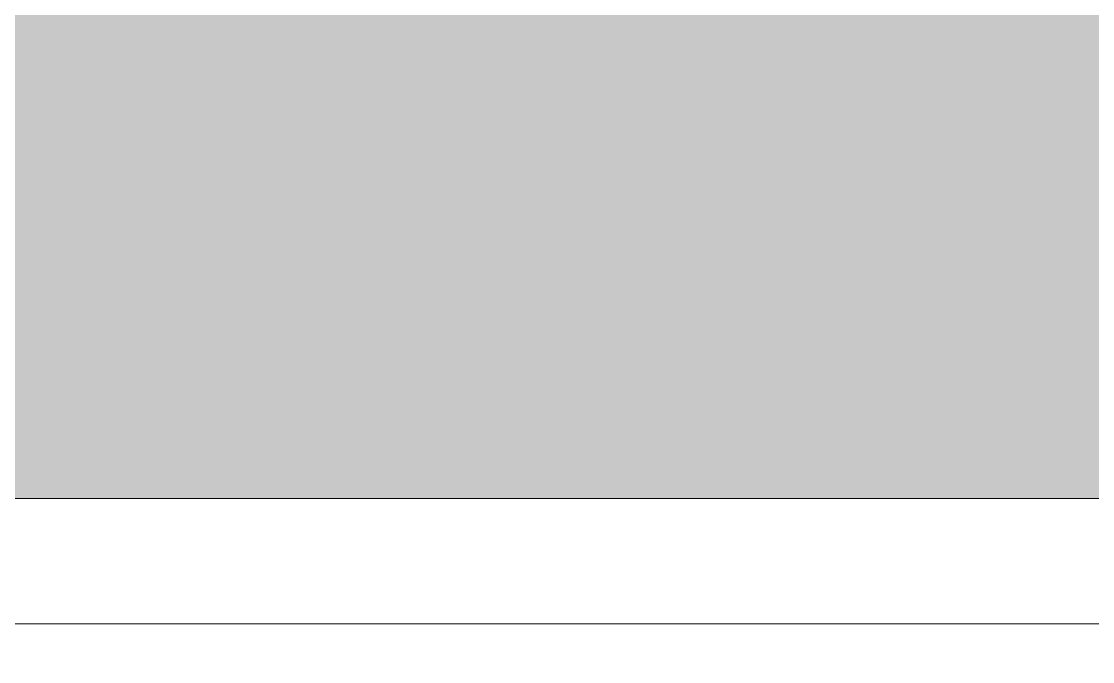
# Model space of a CAD drawing. Header units: inches. Extents: x -4169 to -1846, y 9706 to 12377.
# Drawn here: x -3801.197 to -3798.844, y 10547.332 to 10548.737 of the extents above; entities that cross this region are included whole.
import ezdxf

# ---------------------------------------------------------------- set-up
doc = ezdxf.new("R2010")
doc.units = ezdxf.units.IN
doc.header["$MEASUREMENT"] = 0
for name, color, linetype, lineweight in [('0-1', 7, 'Continuous', 5), ('0-2', 50, 'Continuous', 18), ('A-WALL', 113, 'Continuous', 18), ('A-WALL-PATT-4', 111, 'Continuous', 9), ('Q-CASE-3', 250, 'Continuous', 9)]:
    doc.layers.add(name, color=color, linetype=linetype, lineweight=lineweight)

# ---------------------------------------------------------------- blocks, each defined once
blk = doc.blocks.new('Base Cabinet 3 Drawer 230 - Base Cabinet 3 Drawer 230 18_-2579417-ENLARGED RCP - 3RD FLOOR PLAN')
at = {"layer": 'Q-CASE-3'}
blk.add_line((-8.2623, 0), (9.7377, 0), dxfattribs=at)
blk = doc.blocks.new('CTR - 1st Phase - Unit Layouts_rvt-1-ENLARGED RCP - 3RD FLOOR PLAN')
at = {"layer": '0-2', "rotation": 180}
blk.add_blockref('Base Cabinet 3 Drawer 230 - Base Cabinet 3 Drawer 230 18_-2579417-ENLARGED RCP - 3RD FLOOR PLAN', (-3804.7534, 10547.4144), dxfattribs=at)

msp = doc.modelspace()

# ---------------------------------------------------------------- hatches: boundary and pattern name
at = {"layer": 'A-WALL-PATT-4'}
h = msp.add_hatch(dxfattribs=at)
h.set_pattern_fill('FP_2', color=256, style=0, pattern_type=2)
h.set_pattern_definition([(161.57, (0.32, 0.32), (-2.560496185, -0.000537386), [0, -18.214, 2.022, 0]), (18.43, (-0.32, 0.32), (-2.560496185, 0.000537386), [0, -18.214, 2.022, 0]), (108.43, (0.32, 0.32), (1.27922091, -6.400876726), [6.07, -14.166]), (71.57, (-0.32, 0.32), (1.27922091, 6.400876726), [6.07, -14.166])])
h.paths.add_polyline_path([(-3486.6737, 10547.6894), (-3486.6737, 10553.1894), (-3852.4737, 10553.1894), (-3852.4737, 10547.6894), (-3487.0113, 10547.6894)], flags=0)
h = msp.add_hatch(dxfattribs=at)
h.set_pattern_fill('FP_35', color=256, style=0, pattern_type=2)
h.set_pattern_definition([(45, (0, 0), (-6.335677, 6.335677), []), (45, (0, 9.6), (-6.335677, 6.335677), [])])
h.paths.add_polyline_path([(-3486.6737, 10547.1894), (-3486.6737, 10547.6894), (-3549.6096, 10547.6894), (-3549.6096, 10547.1894), (-3486.7026, 10547.1894)], flags=0)
h.paths.add_polyline_path([(-3852.4737, 10547.1894), (-3821.2862, 10547.1894), (-3821.2862, 10547.6894), (-3852.4737, 10547.6894)], flags=0)
h.paths.add_polyline_path([(-3706.4878, 10547.1894), (-3680.8661, 10547.1894), (-3680.8661, 10547.6894), (-3814.0362, 10547.6894), (-3814.0362, 10547.1894), (-3747.9911, 10547.1894), (-3747.9911, 10547.4144), (-3717.9911, 10547.4144), (-3717.9911, 10547.1894)], flags=0)
h.paths.add_polyline_path([(-3677.3661, 10547.1894), (-3673.7411, 10547.1894), (-3673.7411, 10547.4144), (-3655.7411, 10547.4144), (-3655.7411, 10547.1894), (-3652.7411, 10547.1894), (-3652.7411, 10547.4144), (-3592.7411, 10547.4144), (-3592.7411, 10547.1894), (-3589.8092, 10547.1894), (-3589.8092, 10547.4144), (-3571.8092, 10547.4144), (-3571.8092, 10547.1894), (-3553.1096, 10547.1894), (-3553.1096, 10547.6894), (-3677.3661, 10547.6894), (-3677.3661, 10547.4496)], flags=0)

# ---------------------------------------------------------------- linework, layer by layer
at = {"layer": 'A-WALL'}
msp.add_line((-3852.4737, 10547.6894), (-3486.6737, 10547.6894), dxfattribs=at)

# ---------------------------------------------------------------- block references
at = {"layer": '0-1'}
msp.add_blockref('CTR - 1st Phase - Unit Layouts_rvt-1-ENLARGED RCP - 3RD FLOOR PLAN', (0, 0), dxfattribs=at)

doc.saveas('drawing.dxf')
